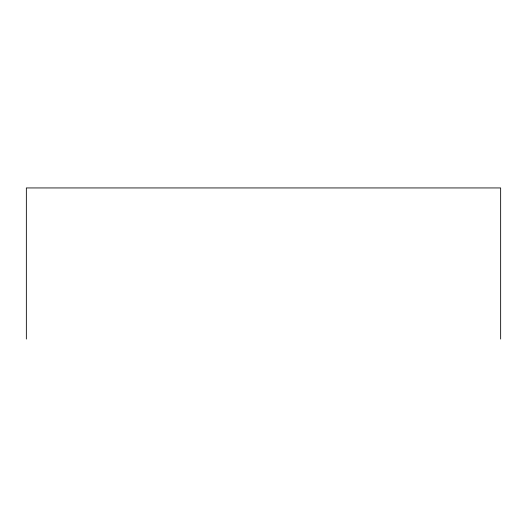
<?xml version="1.0" encoding="UTF-8"?>
<svg xmlns="http://www.w3.org/2000/svg" width="527" height="527" viewBox="0 0 527 527"><rect width="100%" height="100%" fill="white"/><g stroke="black" fill="none" stroke-linecap="round" stroke-linejoin="round"><path stroke-width="0.79" d="M500.65 339.059L500.65 187.941L26.35 187.941L26.35 339.059"/></g></svg>
